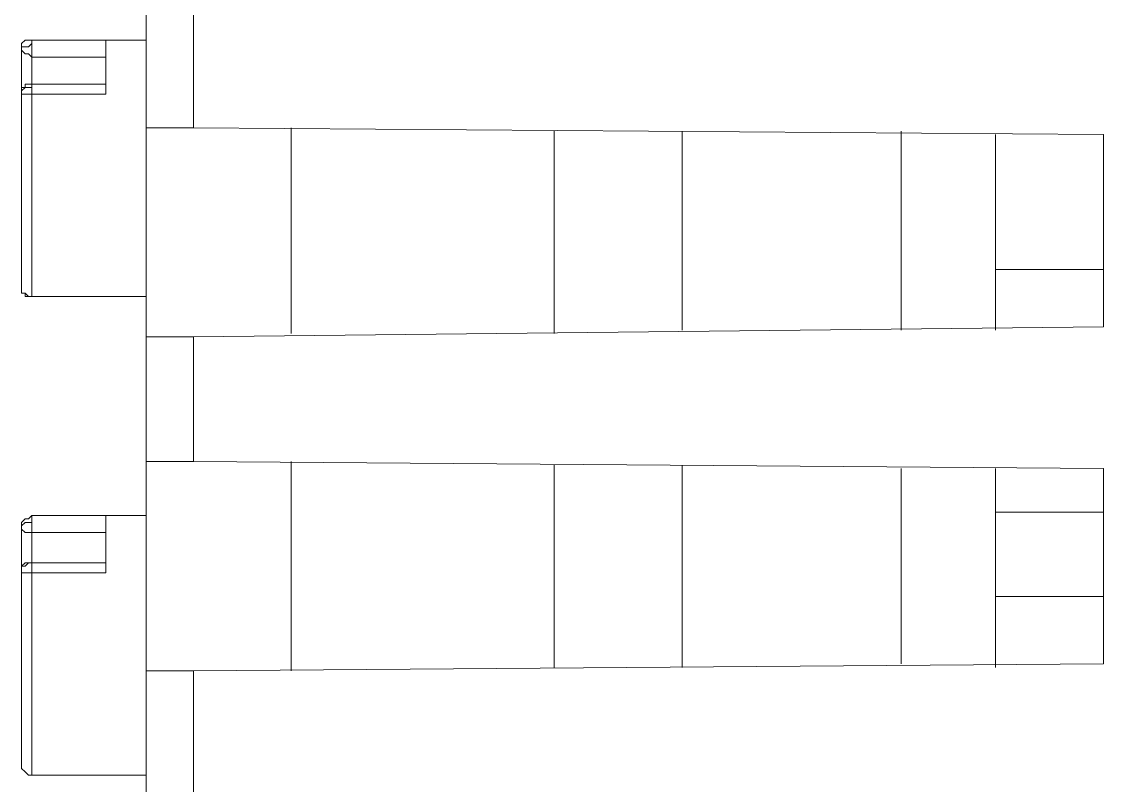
# Model space of a CAD drawing. Header units: centimetres. Extents: x -12.5 to 12.5, y -6.1 to 6.1.
# Drawn here: x 8.262 to 9.394, y 1.403 to 2.202 of the extents above; entities that cross this region are included whole.
import ezdxf

# ---------------------------------------------------------------- set-up
doc = ezdxf.new("R2010")
doc.units = ezdxf.units.CM
doc.header["$MEASUREMENT"] = 0
doc.layers.add('Camada 1', color=7, linetype='Continuous')

msp = doc.modelspace()

# ---------------------------------------------------------------- linework, layer by layer
at = {"layer": 'Camada 1', "color": 251, "lineweight": 9}
for points in [[(8.39215, 2.09105), (8.39215, 2.09105), (8.39215, 2.22158), (8.39215, 2.22158)], [(8.44154, 2.22158), (8.44154, 2.22158), (8.44154, 2.09105), (8.44154, 2.09105)], [(8.26162, 2.17572), (8.26162, 2.17572), (8.26162, 1.9711), (8.26162, 1.9711)], [(8.34982, 2.18277), (8.34982, 2.18277), (8.27221, 2.18277), (8.27221, 2.18277)], [(8.34982, 2.18277), (8.34982, 2.18277), (8.34982, 2.12633), (8.34982, 2.12633)], [(8.39215, 2.18277), (8.39215, 2.18277), (8.34982, 2.18277), (8.34982, 2.18277)], [(8.34982, 2.16513), (8.34982, 2.16513), (8.27221, 2.16513), (8.27221, 2.16513)], [(8.27221, 2.13691), (8.27221, 2.13691), (8.27221, 2.16513), (8.27221, 2.16513)], [(8.34982, 2.13691), (8.34982, 2.13691), (8.27221, 2.13691), (8.27221, 2.13691)], [(8.26162, 2.12633), (8.26162, 2.12633), (8.26162, 1.92524), (8.26162, 1.92524)], [(8.27221, 2.12633), (8.27221, 2.12633), (8.27221, 1.91466), (8.27221, 1.91466)], [(8.39215, 2.09105), (8.39215, 2.09105), (8.39215, 1.87233), (8.39215, 1.87233)], [(9.39404, 2.08399), (9.39404, 2.08399), (8.44154, 2.09105), (8.44154, 2.09105)], [(8.54384, 2.09105), (8.54384, 2.09105), (8.54384, 1.87585), (8.54384, 1.87585)], [(8.81901, 1.87585), (8.81901, 1.87585), (8.81901, 2.08752), (8.81901, 2.08752)], [(8.81901, 2.08752), (8.81901, 2.08752), (8.81901, 1.87585), (8.81901, 1.87585)], [(8.95307, 2.08752), (8.95307, 2.08752), (8.95307, 1.87938), (8.95307, 1.87938)], [(9.18237, 2.08752), (9.18237, 2.08752), (9.18237, 1.87938), (9.18237, 1.87938)], [(9.28115, 2.08399), (9.28115, 2.08399), (9.28115, 2.07694), (9.28115, 2.07694)], [(9.28115, 2.08399), (9.28115, 2.08399), (9.28115, 2.08399), (9.28115, 2.08399)], [(9.28115, 2.08399), (9.28115, 2.08399), (9.28115, 2.07694), (9.28115, 2.07694)], [(9.28115, 1.87938), (9.28115, 1.87938), (9.28115, 2.08399), (9.28115, 2.08399)], [(9.39404, 2.08399), (9.39404, 2.08399), (9.39404, 1.88291), (9.39404, 1.88291)], [(9.28115, 2.07694), (9.28115, 2.07694), (9.28115, 2.05224), (9.28115, 2.05224)], [(9.28115, 2.07694), (9.28115, 2.07694), (9.28115, 2.07341), (9.28115, 2.07341)], [(9.28115, 2.07694), (9.28115, 2.07694), (9.28115, 2.07694), (9.28115, 2.07694)], [(9.28115, 2.07341), (9.28115, 2.07341), (9.28115, 2.06636), (9.28115, 2.06636)], [(9.28115, 2.05224), (9.28115, 2.05224), (9.28115, 2.05224), (9.28115, 2.05224)], [(9.28115, 2.05224), (9.28115, 2.05224), (9.28115, 2.05224), (9.28115, 2.05224)], [(9.28115, 2.04519), (9.28115, 2.04519), (9.28115, 1.99933), (9.28115, 1.99933)], [(9.28115, 2.04519), (9.28115, 2.04519), (9.28115, 2.04519), (9.28115, 2.04519)], [(9.28115, 1.99933), (9.28115, 1.99933), (9.28115, 1.99933), (9.28115, 1.99933)], [(9.28115, 1.99933), (9.28115, 1.99933), (9.28115, 1.99933), (9.28115, 1.99933)], [(9.28115, 1.99933), (9.28115, 1.99933), (9.28115, 1.99933), (9.28115, 1.99933)], [(9.28115, 1.9958), (9.28115, 1.9958), (9.28115, 1.9958), (9.28115, 1.9958)], [(9.28115, 1.9958), (9.28115, 1.9958), (9.28115, 1.9958), (9.28115, 1.9958)], [(9.28115, 1.9958), (9.28115, 1.9958), (9.28115, 1.98522), (9.28115, 1.98522)], [(9.28115, 1.97463), (9.28115, 1.97463), (9.28115, 1.97463), (9.28115, 1.97463)], [(9.28115, 1.94994), (9.28115, 1.94994), (9.28115, 1.94994), (9.28115, 1.94994)], [(9.28115, 1.94288), (9.28115, 1.94288), (9.28115, 1.94288), (9.28115, 1.94288)], [(9.28115, 1.94288), (9.28115, 1.94288), (9.28115, 1.90408), (9.28115, 1.90408)], [(9.28115, 1.94288), (9.28115, 1.94288), (9.28115, 1.91819), (9.28115, 1.91819)], [(9.28115, 1.94288), (9.28115, 1.94288), (9.28115, 1.94288), (9.28115, 1.94288)], [(9.28115, 1.94288), (9.28115, 1.94288), (9.28115, 1.91819), (9.28115, 1.91819)], [(9.28115, 1.94288), (9.28115, 1.94288), (9.39404, 1.94288), (9.39404, 1.94288)], [(8.39215, 1.91466), (8.39215, 1.91466), (8.27221, 1.91466), (8.27221, 1.91466)], [(8.27221, 1.91466), (8.27221, 1.91466), (8.34982, 1.91466), (8.34982, 1.91466)], [(8.34982, 1.91466), (8.34982, 1.91466), (8.39215, 1.91466), (8.39215, 1.91466)], [(8.39215, 1.91466), (8.39215, 1.91466), (8.39215, 1.91466), (8.39215, 1.91466)], [(9.28115, 1.90408), (9.28115, 1.90408), (9.28115, 1.90408), (9.28115, 1.90408)], [(9.28115, 1.89702), (9.28115, 1.89702), (9.28115, 1.89702), (9.28115, 1.89702)], [(9.28115, 1.89702), (9.28115, 1.89702), (9.28115, 1.87938), (9.28115, 1.87938)], [(8.44154, 1.87233), (8.44154, 1.87233), (9.39404, 1.88291), (9.39404, 1.88291)], [(8.39215, 1.7418), (8.39215, 1.7418), (8.39215, 1.87233), (8.39215, 1.87233)], [(8.44154, 1.87233), (8.44154, 1.87233), (8.44154, 1.7418), (8.44154, 1.7418)], [(8.39215, 1.7418), (8.39215, 1.7418), (8.39215, 1.52308), (8.39215, 1.52308)], [(9.39404, 1.73474), (9.39404, 1.73474), (8.44154, 1.7418), (8.44154, 1.7418)], [(8.54384, 1.7418), (8.54384, 1.7418), (8.54384, 1.52308), (8.54384, 1.52308)], [(8.81901, 1.52661), (8.81901, 1.52661), (8.81901, 1.73827), (8.81901, 1.73827)], [(8.81901, 1.73827), (8.81901, 1.73827), (8.81901, 1.52661), (8.81901, 1.52661)], [(8.95307, 1.73827), (8.95307, 1.73827), (8.95307, 1.52661), (8.95307, 1.52661)], [(9.18237, 1.73474), (9.18237, 1.73474), (9.18237, 1.53013), (9.18237, 1.53013)], [(9.28115, 1.73474), (9.28115, 1.73474), (9.28115, 1.73474), (9.28115, 1.73474)], [(9.28115, 1.53013), (9.28115, 1.53013), (9.28115, 1.73474), (9.28115, 1.73474)], [(9.39404, 1.73474), (9.39404, 1.73474), (9.39404, 1.53013), (9.39404, 1.53013)], [(9.28115, 1.72769), (9.28115, 1.72769), (9.28115, 1.70299), (9.28115, 1.70299)], [(9.28115, 1.72769), (9.28115, 1.72769), (9.28115, 1.72416), (9.28115, 1.72416)], [(9.28115, 1.72769), (9.28115, 1.72769), (9.28115, 1.72769), (9.28115, 1.72769)], [(9.28115, 1.72416), (9.28115, 1.72416), (9.28115, 1.7171), (9.28115, 1.7171)], [(9.28115, 1.70299), (9.28115, 1.70299), (9.28115, 1.70299), (9.28115, 1.70299)], [(9.28115, 1.70299), (9.28115, 1.70299), (9.28115, 1.69594), (9.28115, 1.69594)], [(9.28115, 1.69594), (9.28115, 1.69594), (9.28115, 1.69594), (9.28115, 1.69594)], [(9.28115, 1.69594), (9.28115, 1.69594), (9.28115, 1.69594), (9.28115, 1.69594)], [(9.28115, 1.69594), (9.28115, 1.69594), (9.28115, 1.68183), (9.28115, 1.68183)], [(9.39404, 1.68888), (9.39404, 1.68888), (9.28115, 1.68888), (9.28115, 1.68888)], [(8.34982, 1.68536), (8.34982, 1.68536), (8.27221, 1.68536), (8.27221, 1.68536)], [(8.34982, 1.68536), (8.34982, 1.68536), (8.34982, 1.62538), (8.34982, 1.62538)], [(8.39215, 1.68536), (8.39215, 1.68536), (8.34982, 1.68536), (8.34982, 1.68536)], [(9.28115, 1.68183), (9.28115, 1.68183), (9.28115, 1.65008), (9.28115, 1.65008)], [(8.26162, 1.67477), (8.26162, 1.67477), (8.26162, 1.47369), (8.26162, 1.47369)], [(8.34982, 1.66772), (8.34982, 1.66772), (8.27221, 1.66772), (8.27221, 1.66772)], [(8.27221, 1.63597), (8.27221, 1.63597), (8.27221, 1.66772), (8.27221, 1.66772)], [(9.28115, 1.67124), (9.28115, 1.67124), (9.28115, 1.67124), (9.28115, 1.67124)], [(9.28115, 1.65713), (9.28115, 1.65713), (9.28115, 1.63949), (9.28115, 1.63949)], [(9.28115, 1.65008), (9.28115, 1.65008), (9.28115, 1.63949), (9.28115, 1.63949)], [(9.28115, 1.64655), (9.28115, 1.64655), (9.28115, 1.64655), (9.28115, 1.64655)], [(8.34982, 1.63597), (8.34982, 1.63597), (8.27221, 1.63597), (8.27221, 1.63597)], [(8.27221, 1.63597), (8.27221, 1.63597), (8.27221, 1.63597), (8.27221, 1.63597)], [(9.28115, 1.63949), (9.28115, 1.63949), (9.28115, 1.62538), (9.28115, 1.62538)], [(9.28115, 1.63949), (9.28115, 1.63949), (9.28115, 1.63949), (9.28115, 1.63949)], [(9.28115, 1.63949), (9.28115, 1.63949), (9.28115, 1.63949), (9.28115, 1.63949)], [(9.28115, 1.63949), (9.28115, 1.63949), (9.28115, 1.63949), (9.28115, 1.63949)], [(8.26162, 1.62538), (8.26162, 1.62538), (8.26162, 1.4243), (8.26162, 1.4243)], [(8.27221, 1.62538), (8.27221, 1.62538), (8.27221, 1.41372), (8.27221, 1.41372)], [(9.28115, 1.62538), (9.28115, 1.62538), (9.28115, 1.62538), (9.28115, 1.62538)], [(9.28115, 1.62538), (9.28115, 1.62538), (9.28115, 1.6148), (9.28115, 1.6148)], [(9.28115, 1.6148), (9.28115, 1.6148), (9.28115, 1.59363), (9.28115, 1.59363)], [(9.28115, 1.6148), (9.28115, 1.6148), (9.28115, 1.6148), (9.28115, 1.6148)], [(9.39404, 1.60069), (9.39404, 1.60069), (9.28115, 1.60069), (9.28115, 1.60069)], [(9.28115, 1.59363), (9.28115, 1.59363), (9.28115, 1.59363), (9.28115, 1.59363)], [(9.28115, 1.59363), (9.28115, 1.59363), (9.28115, 1.58658), (9.28115, 1.58658)], [(9.28115, 1.58658), (9.28115, 1.58658), (9.28115, 1.58658), (9.28115, 1.58658)], [(9.28115, 1.58658), (9.28115, 1.58658), (9.28115, 1.57952), (9.28115, 1.57952)], [(9.28115, 1.57952), (9.28115, 1.57952), (9.28115, 1.57952), (9.28115, 1.57952)], [(9.28115, 1.57952), (9.28115, 1.57952), (9.28115, 1.56188), (9.28115, 1.56188)], [(9.28115, 1.56188), (9.28115, 1.56188), (9.28115, 1.56188), (9.28115, 1.56188)], [(9.28115, 1.56188), (9.28115, 1.56188), (9.28115, 1.55483), (9.28115, 1.55483)], [(9.28115, 1.55483), (9.28115, 1.55483), (9.28115, 1.55483), (9.28115, 1.55483)], [(9.28115, 1.55483), (9.28115, 1.55483), (9.28115, 1.53013), (9.28115, 1.53013)], [(9.28115, 1.55483), (9.28115, 1.55483), (9.28115, 1.55483), (9.28115, 1.55483)], [(8.44154, 1.52308), (8.44154, 1.52308), (9.39404, 1.53013), (9.39404, 1.53013)], [(8.39215, 1.39255), (8.39215, 1.39255), (8.39215, 1.52308), (8.39215, 1.52308)], [(8.44154, 1.52308), (8.44154, 1.52308), (8.44154, 1.39255), (8.44154, 1.39255)], [(8.39215, 1.41372), (8.39215, 1.41372), (8.27221, 1.41372), (8.27221, 1.41372)], [(8.27221, 1.41372), (8.27221, 1.41372), (8.34982, 1.41372), (8.34982, 1.41372)], [(8.34982, 1.41372), (8.34982, 1.41372), (8.39215, 1.41372), (8.39215, 1.41372)], [(8.39215, 1.41372), (8.39215, 1.41372), (8.39215, 1.41372), (8.39215, 1.41372)]]:
    msp.add_open_spline(points, degree=3, dxfattribs=at)
for points, knots in [([(8.26162, 2.17572), (8.26162, 2.17572), (8.26162, 2.17924), (8.26162, 2.17924), (8.26162, 2.17924), (8.26515, 2.18277), (8.26515, 2.18277), (8.26515, 2.18277), (8.26868, 2.18277), (8.26868, 2.18277), (8.26868, 2.18277), (8.27221, 2.18277), (8.27221, 2.18277)], [0, 0, 0, 0, 0.25, 0.25, 0.25, 0.5, 0.5, 0.5, 0.75, 0.75, 0.75, 1, 1, 1, 1]), ([(8.27221, 2.17924), (8.27221, 2.17924), (8.26868, 2.17572), (8.26868, 2.17572), (8.26868, 2.17572), (8.26515, 2.17572), (8.26515, 2.17572), (8.26515, 2.17572), (8.26162, 2.17572), (8.26162, 2.17572)], [0, 0, 0, 0, 0.3333333, 0.3333333, 0.3333333, 0.6666667, 0.6666667, 0.6666667, 1, 1, 1, 1]), ([(8.26162, 2.17572), (8.26162, 2.17572), (8.26162, 2.17219), (8.26162, 2.17219), (8.26162, 2.17219), (8.26515, 2.16866), (8.26515, 2.16866), (8.26515, 2.16866), (8.26868, 2.16866), (8.26868, 2.16866), (8.26868, 2.16866), (8.27221, 2.16513), (8.27221, 2.16513)], [0, 0, 0, 0, 0.25, 0.25, 0.25, 0.5, 0.5, 0.5, 0.75, 0.75, 0.75, 1, 1, 1, 1]), ([(8.27221, 2.18277), (8.27221, 2.18277), (8.27221, 2.18277), (8.27221, 2.18277), (8.27221, 2.18277), (8.27221, 2.17924), (8.27221, 2.17924)], [0, 0, 0, 0, 0.5, 0.5, 0.5, 1, 1, 1, 1]), ([(8.27221, 2.17924), (8.27221, 2.17924), (8.27221, 2.17572), (8.27221, 2.17572), (8.27221, 2.17572), (8.27221, 2.17219), (8.27221, 2.17219), (8.27221, 2.17219), (8.27221, 2.16866), (8.27221, 2.16866), (8.27221, 2.16866), (8.27221, 2.16513), (8.27221, 2.16513)], [0, 0, 0, 0, 0.25, 0.25, 0.25, 0.5, 0.5, 0.5, 0.75, 0.75, 0.75, 1, 1, 1, 1]), ([(8.27221, 2.13691), (8.27221, 2.13691), (8.26515, 2.13691), (8.26515, 2.13691), (8.26515, 2.13691), (8.26515, 2.13338), (8.26515, 2.13338), (8.26515, 2.13338), (8.26162, 2.13338), (8.26162, 2.13338), (8.26162, 2.13338), (8.26162, 2.12985), (8.26162, 2.12985), (8.26162, 2.12985), (8.26162, 2.12633), (8.26162, 2.12633)], [0, 0, 0, 0, 0.2, 0.2, 0.2, 0.4, 0.4, 0.4, 0.6, 0.6, 0.6, 0.8, 0.8, 0.8, 1, 1, 1, 1]), ([(8.27221, 2.13338), (8.27221, 2.13338), (8.26868, 2.13338), (8.26868, 2.13338), (8.26868, 2.13338), (8.26515, 2.13338), (8.26515, 2.13338), (8.26515, 2.13338), (8.26162, 2.12985), (8.26162, 2.12985), (8.26162, 2.12985), (8.26162, 2.12633), (8.26162, 2.12633)], [0, 0, 0, 0, 0.25, 0.25, 0.25, 0.5, 0.5, 0.5, 0.75, 0.75, 0.75, 1, 1, 1, 1]), ([(8.27221, 2.13691), (8.27221, 2.13691), (8.27221, 2.13691), (8.27221, 2.13691), (8.27221, 2.13691), (8.27221, 2.13338), (8.27221, 2.13338)], [0, 0, 0, 0, 0.5, 0.5, 0.5, 1, 1, 1, 1]), ([(8.27221, 2.13338), (8.27221, 2.13338), (8.27221, 2.13338), (8.27221, 2.13338), (8.27221, 2.13338), (8.27221, 2.12985), (8.27221, 2.12985), (8.27221, 2.12985), (8.27221, 2.12633), (8.27221, 2.12633)], [0, 0, 0, 0, 0.3333333, 0.3333333, 0.3333333, 0.6666667, 0.6666667, 0.6666667, 1, 1, 1, 1]), ([(8.27221, 2.12633), (8.27221, 2.12633), (8.26868, 2.12633), (8.26868, 2.12633), (8.26868, 2.12633), (8.26515, 2.12633), (8.26515, 2.12633), (8.26515, 2.12633), (8.26162, 2.12633), (8.26162, 2.12633)], [0, 0, 0, 0, 0.3333333, 0.3333333, 0.3333333, 0.6666667, 0.6666667, 0.6666667, 1, 1, 1, 1]), ([(8.34982, 2.12633), (8.34982, 2.12633), (8.30748, 2.12633), (8.30748, 2.12633), (8.30748, 2.12633), (8.27221, 2.12633), (8.27221, 2.12633)], [0, 0, 0, 0, 0.5, 0.5, 0.5, 1, 1, 1, 1]), ([(8.44154, 2.09105), (8.44154, 2.09105), (8.43096, 2.09105), (8.43096, 2.09105), (8.43096, 2.09105), (8.4239, 2.09105), (8.4239, 2.09105), (8.4239, 2.09105), (8.41332, 2.09105), (8.41332, 2.09105), (8.41332, 2.09105), (8.40626, 2.09105), (8.40626, 2.09105), (8.40626, 2.09105), (8.40273, 2.09105), (8.40273, 2.09105), (8.40273, 2.09105), (8.39568, 2.09105), (8.39568, 2.09105), (8.39568, 2.09105), (8.39215, 2.09105), (8.39215, 2.09105)], [0, 0, 0, 0, 0.1428571, 0.1428571, 0.1428571, 0.2857143, 0.2857143, 0.2857143, 0.4285714, 0.4285714, 0.4285714, 0.5714286, 0.5714286, 0.5714286, 0.7142857, 0.7142857, 0.7142857, 0.8571429, 0.8571429, 0.8571429, 1, 1, 1, 1]), ([(8.81901, 2.08752), (8.81901, 2.08752), (8.81901, 2.08047), (8.81901, 2.08047), (8.81901, 2.08047), (8.81901, 2.06283), (8.81901, 2.06283), (8.81901, 2.06283), (8.81901, 2.03813), (8.81901, 2.03813), (8.81901, 2.03813), (8.81901, 2.00638), (8.81901, 2.00638), (8.81901, 2.00638), (8.81901, 1.97463), (8.81901, 1.97463), (8.81901, 1.97463), (8.81901, 1.93936), (8.81901, 1.93936), (8.81901, 1.93936), (8.81901, 1.90055), (8.81901, 1.90055), (8.81901, 1.90055), (8.81901, 1.87585), (8.81901, 1.87585)], [0, 0, 0, 0, 0.125, 0.125, 0.125, 0.25, 0.25, 0.25, 0.375, 0.375, 0.375, 0.5, 0.5, 0.5, 0.625, 0.625, 0.625, 0.75, 0.75, 0.75, 0.875, 0.875, 0.875, 1, 1, 1, 1]), ([(8.81901, 1.87585), (8.81901, 1.87585), (8.81901, 1.90055), (8.81901, 1.90055), (8.81901, 1.90055), (8.81901, 1.93936), (8.81901, 1.93936), (8.81901, 1.93936), (8.81901, 1.97463), (8.81901, 1.97463), (8.81901, 1.97463), (8.81901, 2.00638), (8.81901, 2.00638), (8.81901, 2.00638), (8.81901, 2.03813), (8.81901, 2.03813), (8.81901, 2.03813), (8.81901, 2.06283), (8.81901, 2.06283), (8.81901, 2.06283), (8.81901, 2.08047), (8.81901, 2.08047), (8.81901, 2.08047), (8.81901, 2.08752), (8.81901, 2.08752)], [0, 0, 0, 0, 0.125, 0.125, 0.125, 0.25, 0.25, 0.25, 0.375, 0.375, 0.375, 0.5, 0.5, 0.5, 0.625, 0.625, 0.625, 0.75, 0.75, 0.75, 0.875, 0.875, 0.875, 1, 1, 1, 1]), ([(9.28115, 2.08047), (9.28115, 2.08047), (9.28115, 2.08047), (9.28115, 2.08047), (9.28115, 2.08047), (9.28115, 2.07694), (9.28115, 2.07694)], [0, 0, 0, 0, 0.5, 0.5, 0.5, 1, 1, 1, 1]), ([(9.28115, 2.05224), (9.28115, 2.05224), (9.28115, 2.04872), (9.28115, 2.04872), (9.28115, 2.04872), (9.28115, 2.04519), (9.28115, 2.04519)], [0, 0, 0, 0, 0.5, 0.5, 0.5, 1, 1, 1, 1]), ([(9.28115, 2.05224), (9.28115, 2.05224), (9.28115, 2.04872), (9.28115, 2.04872), (9.28115, 2.04872), (9.28115, 2.04519), (9.28115, 2.04519)], [0, 0, 0, 0, 0.5, 0.5, 0.5, 1, 1, 1, 1]), ([(9.28115, 1.9958), (9.28115, 1.9958), (9.28115, 1.99227), (9.28115, 1.99227), (9.28115, 1.99227), (9.28115, 1.98874), (9.28115, 1.98874), (9.28115, 1.98874), (9.28115, 1.98169), (9.28115, 1.98169), (9.28115, 1.98169), (9.28115, 1.97463), (9.28115, 1.97463)], [0, 0, 0, 0, 0.25, 0.25, 0.25, 0.5, 0.5, 0.5, 0.75, 0.75, 0.75, 1, 1, 1, 1]), ([(9.28115, 1.98522), (9.28115, 1.98522), (9.28115, 1.98169), (9.28115, 1.98169), (9.28115, 1.98169), (9.28115, 1.97816), (9.28115, 1.97816), (9.28115, 1.97816), (9.28115, 1.97463), (9.28115, 1.97463)], [0, 0, 0, 0, 0.3333333, 0.3333333, 0.3333333, 0.6666667, 0.6666667, 0.6666667, 1, 1, 1, 1]), ([(9.28115, 1.98522), (9.28115, 1.98522), (9.28115, 1.98169), (9.28115, 1.98169), (9.28115, 1.98169), (9.28115, 1.97463), (9.28115, 1.97463), (9.28115, 1.97463), (9.28115, 1.96405), (9.28115, 1.96405)], [0, 0, 0, 0, 0.3333333, 0.3333333, 0.3333333, 0.6666667, 0.6666667, 0.6666667, 1, 1, 1, 1]), ([(9.28115, 1.97816), (9.28115, 1.97816), (9.28115, 1.97816), (9.28115, 1.97816), (9.28115, 1.97816), (9.28115, 1.97463), (9.28115, 1.97463), (9.28115, 1.97463), (9.28115, 1.9711), (9.28115, 1.9711), (9.28115, 1.9711), (9.28115, 1.96405), (9.28115, 1.96405)], [0, 0, 0, 0, 0.25, 0.25, 0.25, 0.5, 0.5, 0.5, 0.75, 0.75, 0.75, 1, 1, 1, 1]), ([(9.28115, 1.97463), (9.28115, 1.97463), (9.28115, 1.96758), (9.28115, 1.96758), (9.28115, 1.96758), (9.28115, 1.96052), (9.28115, 1.96052), (9.28115, 1.96052), (9.28115, 1.95347), (9.28115, 1.95347), (9.28115, 1.95347), (9.28115, 1.94994), (9.28115, 1.94994)], [0, 0, 0, 0, 0.25, 0.25, 0.25, 0.5, 0.5, 0.5, 0.75, 0.75, 0.75, 1, 1, 1, 1]), ([(9.28115, 1.97463), (9.28115, 1.97463), (9.28115, 1.9711), (9.28115, 1.9711), (9.28115, 1.9711), (9.28115, 1.96758), (9.28115, 1.96758), (9.28115, 1.96758), (9.28115, 1.96405), (9.28115, 1.96405)], [0, 0, 0, 0, 0.3333333, 0.3333333, 0.3333333, 0.6666667, 0.6666667, 0.6666667, 1, 1, 1, 1]), ([(9.28115, 1.96405), (9.28115, 1.96405), (9.28115, 1.95699), (9.28115, 1.95699), (9.28115, 1.95699), (9.28115, 1.94994), (9.28115, 1.94994), (9.28115, 1.94994), (9.28115, 1.94641), (9.28115, 1.94641)], [0, 0, 0, 0, 0.3333333, 0.3333333, 0.3333333, 0.6666667, 0.6666667, 0.6666667, 1, 1, 1, 1]), ([(9.28115, 1.96405), (9.28115, 1.96405), (9.28115, 1.96052), (9.28115, 1.96052), (9.28115, 1.96052), (9.28115, 1.95699), (9.28115, 1.95699), (9.28115, 1.95699), (9.28115, 1.95347), (9.28115, 1.95347), (9.28115, 1.95347), (9.28115, 1.94994), (9.28115, 1.94994)], [0, 0, 0, 0, 0.25, 0.25, 0.25, 0.5, 0.5, 0.5, 0.75, 0.75, 0.75, 1, 1, 1, 1]), ([(8.27221, 1.91466), (8.27221, 1.91466), (8.26868, 1.91466), (8.26868, 1.91466), (8.26868, 1.91466), (8.26515, 1.91466), (8.26515, 1.91466), (8.26515, 1.91466), (8.26515, 1.91819), (8.26515, 1.91819), (8.26515, 1.91819), (8.26162, 1.91819), (8.26162, 1.91819), (8.26162, 1.91819), (8.26162, 1.92524), (8.26162, 1.92524)], [0, 0, 0, 0, 0.2, 0.2, 0.2, 0.4, 0.4, 0.4, 0.6, 0.6, 0.6, 0.8, 0.8, 0.8, 1, 1, 1, 1]), ([(8.26515, 1.91819), (8.26515, 1.91819), (8.26868, 1.91466), (8.26868, 1.91466), (8.26868, 1.91466), (8.27221, 1.91466), (8.27221, 1.91466)], [0, 0, 0, 0, 0.5, 0.5, 0.5, 1, 1, 1, 1]), ([(9.28115, 1.90408), (9.28115, 1.90408), (9.28115, 1.90055), (9.28115, 1.90055), (9.28115, 1.90055), (9.28115, 1.89702), (9.28115, 1.89702)], [0, 0, 0, 0, 0.5, 0.5, 0.5, 1, 1, 1, 1]), ([(9.28115, 1.90408), (9.28115, 1.90408), (9.28115, 1.90055), (9.28115, 1.90055), (9.28115, 1.90055), (9.28115, 1.89702), (9.28115, 1.89702)], [0, 0, 0, 0, 0.5, 0.5, 0.5, 1, 1, 1, 1]), ([(8.39215, 1.87233), (8.39215, 1.87233), (8.39215, 1.87233), (8.39215, 1.87233), (8.39215, 1.87233), (8.39568, 1.87233), (8.39568, 1.87233), (8.39568, 1.87233), (8.40273, 1.87233), (8.40273, 1.87233), (8.40273, 1.87233), (8.40626, 1.87233), (8.40626, 1.87233), (8.40626, 1.87233), (8.41332, 1.87233), (8.41332, 1.87233), (8.41332, 1.87233), (8.4239, 1.87233), (8.4239, 1.87233), (8.4239, 1.87233), (8.43096, 1.87233), (8.43096, 1.87233), (8.43096, 1.87233), (8.44154, 1.87233), (8.44154, 1.87233)], [0, 0, 0, 0, 0.125, 0.125, 0.125, 0.25, 0.25, 0.25, 0.375, 0.375, 0.375, 0.5, 0.5, 0.5, 0.625, 0.625, 0.625, 0.75, 0.75, 0.75, 0.875, 0.875, 0.875, 1, 1, 1, 1]), ([(8.44154, 1.7418), (8.44154, 1.7418), (8.43096, 1.7418), (8.43096, 1.7418), (8.43096, 1.7418), (8.4239, 1.7418), (8.4239, 1.7418), (8.4239, 1.7418), (8.41332, 1.7418), (8.41332, 1.7418), (8.41332, 1.7418), (8.40626, 1.7418), (8.40626, 1.7418), (8.40626, 1.7418), (8.40273, 1.7418), (8.40273, 1.7418), (8.40273, 1.7418), (8.39568, 1.7418), (8.39568, 1.7418), (8.39568, 1.7418), (8.39215, 1.7418), (8.39215, 1.7418)], [0, 0, 0, 0, 0.1428571, 0.1428571, 0.1428571, 0.2857143, 0.2857143, 0.2857143, 0.4285714, 0.4285714, 0.4285714, 0.5714286, 0.5714286, 0.5714286, 0.7142857, 0.7142857, 0.7142857, 0.8571429, 0.8571429, 0.8571429, 1, 1, 1, 1]), ([(8.81901, 1.73827), (8.81901, 1.73827), (8.81901, 1.73827), (8.81901, 1.73827), (8.81901, 1.73827), (8.81901, 1.72063), (8.81901, 1.72063), (8.81901, 1.72063), (8.81901, 1.71005), (8.81901, 1.71005), (8.81901, 1.71005), (8.81901, 1.70652), (8.81901, 1.70652)], [0, 0, 0, 0, 0.25, 0.25, 0.25, 0.5, 0.5, 0.5, 0.75, 0.75, 0.75, 1, 1, 1, 1]), ([(8.81901, 1.70652), (8.81901, 1.70652), (8.81901, 1.71005), (8.81901, 1.71005), (8.81901, 1.71005), (8.81901, 1.72063), (8.81901, 1.72063), (8.81901, 1.72063), (8.81901, 1.73827), (8.81901, 1.73827)], [0, 0, 0, 0, 0.3333333, 0.3333333, 0.3333333, 0.6666667, 0.6666667, 0.6666667, 1, 1, 1, 1]), ([(9.28115, 1.73474), (9.28115, 1.73474), (9.28115, 1.73474), (9.28115, 1.73474), (9.28115, 1.73474), (9.28115, 1.72769), (9.28115, 1.72769)], [0, 0, 0, 0, 0.5, 0.5, 0.5, 1, 1, 1, 1]), ([(9.28115, 1.73122), (9.28115, 1.73122), (9.28115, 1.73122), (9.28115, 1.73122), (9.28115, 1.73122), (9.28115, 1.72769), (9.28115, 1.72769)], [0, 0, 0, 0, 0.5, 0.5, 0.5, 1, 1, 1, 1]), ([(9.28115, 1.69594), (9.28115, 1.69594), (9.28115, 1.69241), (9.28115, 1.69241), (9.28115, 1.69241), (9.28115, 1.68536), (9.28115, 1.68536), (9.28115, 1.68536), (9.28115, 1.6783), (9.28115, 1.6783), (9.28115, 1.6783), (9.28115, 1.67124), (9.28115, 1.67124)], [0, 0, 0, 0, 0.25, 0.25, 0.25, 0.5, 0.5, 0.5, 0.75, 0.75, 0.75, 1, 1, 1, 1]), ([(8.26162, 1.67477), (8.26162, 1.67477), (8.26162, 1.6783), (8.26162, 1.6783), (8.26162, 1.6783), (8.26515, 1.68183), (8.26515, 1.68183), (8.26515, 1.68183), (8.26868, 1.68183), (8.26868, 1.68183), (8.26868, 1.68183), (8.27221, 1.68536), (8.27221, 1.68536)], [0, 0, 0, 0, 0.25, 0.25, 0.25, 0.5, 0.5, 0.5, 0.75, 0.75, 0.75, 1, 1, 1, 1]), ([(8.27221, 1.6783), (8.27221, 1.6783), (8.26868, 1.6783), (8.26868, 1.6783), (8.26868, 1.6783), (8.26515, 1.6783), (8.26515, 1.6783), (8.26515, 1.6783), (8.26162, 1.67477), (8.26162, 1.67477)], [0, 0, 0, 0, 0.3333333, 0.3333333, 0.3333333, 0.6666667, 0.6666667, 0.6666667, 1, 1, 1, 1]), ([(8.27221, 1.68536), (8.27221, 1.68536), (8.27221, 1.68536), (8.27221, 1.68536), (8.27221, 1.68536), (8.27221, 1.68183), (8.27221, 1.68183), (8.27221, 1.68183), (8.27221, 1.6783), (8.27221, 1.6783)], [0, 0, 0, 0, 0.3333333, 0.3333333, 0.3333333, 0.6666667, 0.6666667, 0.6666667, 1, 1, 1, 1]), ([(8.27221, 1.6783), (8.27221, 1.6783), (8.27221, 1.67477), (8.27221, 1.67477), (8.27221, 1.67477), (8.27221, 1.67124), (8.27221, 1.67124), (8.27221, 1.67124), (8.27221, 1.66772), (8.27221, 1.66772)], [0, 0, 0, 0, 0.3333333, 0.3333333, 0.3333333, 0.6666667, 0.6666667, 0.6666667, 1, 1, 1, 1]), ([(9.28115, 1.68183), (9.28115, 1.68183), (9.28115, 1.68183), (9.28115, 1.68183), (9.28115, 1.68183), (9.28115, 1.6783), (9.28115, 1.6783), (9.28115, 1.6783), (9.28115, 1.67477), (9.28115, 1.67477), (9.28115, 1.67477), (9.28115, 1.67124), (9.28115, 1.67124)], [0, 0, 0, 0, 0.25, 0.25, 0.25, 0.5, 0.5, 0.5, 0.75, 0.75, 0.75, 1, 1, 1, 1]), ([(8.26162, 1.67477), (8.26162, 1.67477), (8.26162, 1.67124), (8.26162, 1.67124), (8.26162, 1.67124), (8.26515, 1.66772), (8.26515, 1.66772), (8.26515, 1.66772), (8.26868, 1.66772), (8.26868, 1.66772), (8.26868, 1.66772), (8.27221, 1.66772), (8.27221, 1.66772)], [0, 0, 0, 0, 0.25, 0.25, 0.25, 0.5, 0.5, 0.5, 0.75, 0.75, 0.75, 1, 1, 1, 1]), ([(9.28115, 1.67124), (9.28115, 1.67124), (9.28115, 1.66419), (9.28115, 1.66419), (9.28115, 1.66419), (9.28115, 1.65713), (9.28115, 1.65713), (9.28115, 1.65713), (9.28115, 1.6536), (9.28115, 1.6536), (9.28115, 1.6536), (9.28115, 1.65008), (9.28115, 1.65008), (9.28115, 1.65008), (9.28115, 1.64655), (9.28115, 1.64655)], [0, 0, 0, 0, 0.2, 0.2, 0.2, 0.4, 0.4, 0.4, 0.6, 0.6, 0.6, 0.8, 0.8, 0.8, 1, 1, 1, 1]), ([(9.28115, 1.67124), (9.28115, 1.67124), (9.28115, 1.66772), (9.28115, 1.66772), (9.28115, 1.66772), (9.28115, 1.66419), (9.28115, 1.66419)], [0, 0, 0, 0, 0.5, 0.5, 0.5, 1, 1, 1, 1]), ([(8.27221, 1.63597), (8.27221, 1.63597), (8.26515, 1.63597), (8.26515, 1.63597), (8.26515, 1.63597), (8.26162, 1.63244), (8.26162, 1.63244), (8.26162, 1.63244), (8.26162, 1.62891), (8.26162, 1.62891), (8.26162, 1.62891), (8.26162, 1.62538), (8.26162, 1.62538)], [0, 0, 0, 0, 0.25, 0.25, 0.25, 0.5, 0.5, 0.5, 0.75, 0.75, 0.75, 1, 1, 1, 1]), ([(8.27221, 1.63597), (8.27221, 1.63597), (8.26868, 1.63597), (8.26868, 1.63597), (8.26868, 1.63597), (8.26515, 1.63244), (8.26515, 1.63244), (8.26515, 1.63244), (8.26162, 1.63244), (8.26162, 1.63244), (8.26162, 1.63244), (8.26162, 1.62891), (8.26162, 1.62891), (8.26162, 1.62891), (8.26162, 1.62538), (8.26162, 1.62538)], [0, 0, 0, 0, 0.2, 0.2, 0.2, 0.4, 0.4, 0.4, 0.6, 0.6, 0.6, 0.8, 0.8, 0.8, 1, 1, 1, 1]), ([(8.27221, 1.63597), (8.27221, 1.63597), (8.27221, 1.63244), (8.27221, 1.63244), (8.27221, 1.63244), (8.27221, 1.62891), (8.27221, 1.62891), (8.27221, 1.62891), (8.27221, 1.62538), (8.27221, 1.62538)], [0, 0, 0, 0, 0.3333333, 0.3333333, 0.3333333, 0.6666667, 0.6666667, 0.6666667, 1, 1, 1, 1]), ([(8.27221, 1.62538), (8.27221, 1.62538), (8.26868, 1.62538), (8.26868, 1.62538), (8.26868, 1.62538), (8.26515, 1.62538), (8.26515, 1.62538), (8.26515, 1.62538), (8.26162, 1.62538), (8.26162, 1.62538)], [0, 0, 0, 0, 0.3333333, 0.3333333, 0.3333333, 0.6666667, 0.6666667, 0.6666667, 1, 1, 1, 1]), ([(8.34982, 1.62538), (8.34982, 1.62538), (8.30748, 1.62538), (8.30748, 1.62538), (8.30748, 1.62538), (8.27221, 1.62538), (8.27221, 1.62538)], [0, 0, 0, 0, 0.5, 0.5, 0.5, 1, 1, 1, 1]), ([(9.28115, 1.53366), (9.28115, 1.53366), (9.28115, 1.53366), (9.28115, 1.53366), (9.28115, 1.53366), (9.28115, 1.53013), (9.28115, 1.53013), (9.28115, 1.53013), (9.28115, 1.52661), (9.28115, 1.52661)], [0, 0, 0, 0, 0.3333333, 0.3333333, 0.3333333, 0.6666667, 0.6666667, 0.6666667, 1, 1, 1, 1]), ([(8.39215, 1.52308), (8.39215, 1.52308), (8.39215, 1.52308), (8.39215, 1.52308), (8.39215, 1.52308), (8.39568, 1.52308), (8.39568, 1.52308), (8.39568, 1.52308), (8.40273, 1.52308), (8.40273, 1.52308), (8.40273, 1.52308), (8.40626, 1.52308), (8.40626, 1.52308), (8.40626, 1.52308), (8.41332, 1.52308), (8.41332, 1.52308), (8.41332, 1.52308), (8.4239, 1.52308), (8.4239, 1.52308), (8.4239, 1.52308), (8.43096, 1.52308), (8.43096, 1.52308), (8.43096, 1.52308), (8.44154, 1.52308), (8.44154, 1.52308)], [0, 0, 0, 0, 0.125, 0.125, 0.125, 0.25, 0.25, 0.25, 0.375, 0.375, 0.375, 0.5, 0.5, 0.5, 0.625, 0.625, 0.625, 0.75, 0.75, 0.75, 0.875, 0.875, 0.875, 1, 1, 1, 1]), ([(8.27221, 1.41372), (8.27221, 1.41372), (8.26868, 1.41372), (8.26868, 1.41372), (8.26868, 1.41372), (8.26515, 1.41724), (8.26515, 1.41724), (8.26515, 1.41724), (8.26162, 1.42077), (8.26162, 1.42077), (8.26162, 1.42077), (8.26162, 1.4243), (8.26162, 1.4243)], [0, 0, 0, 0, 0.25, 0.25, 0.25, 0.5, 0.5, 0.5, 0.75, 0.75, 0.75, 1, 1, 1, 1]), ([(8.26515, 1.41724), (8.26515, 1.41724), (8.26868, 1.41372), (8.26868, 1.41372), (8.26868, 1.41372), (8.27221, 1.41372), (8.27221, 1.41372)], [0, 0, 0, 0, 0.5, 0.5, 0.5, 1, 1, 1, 1])]:
    msp.add_open_spline(points, degree=3, knots=knots, dxfattribs=at)

doc.saveas('drawing.dxf')
